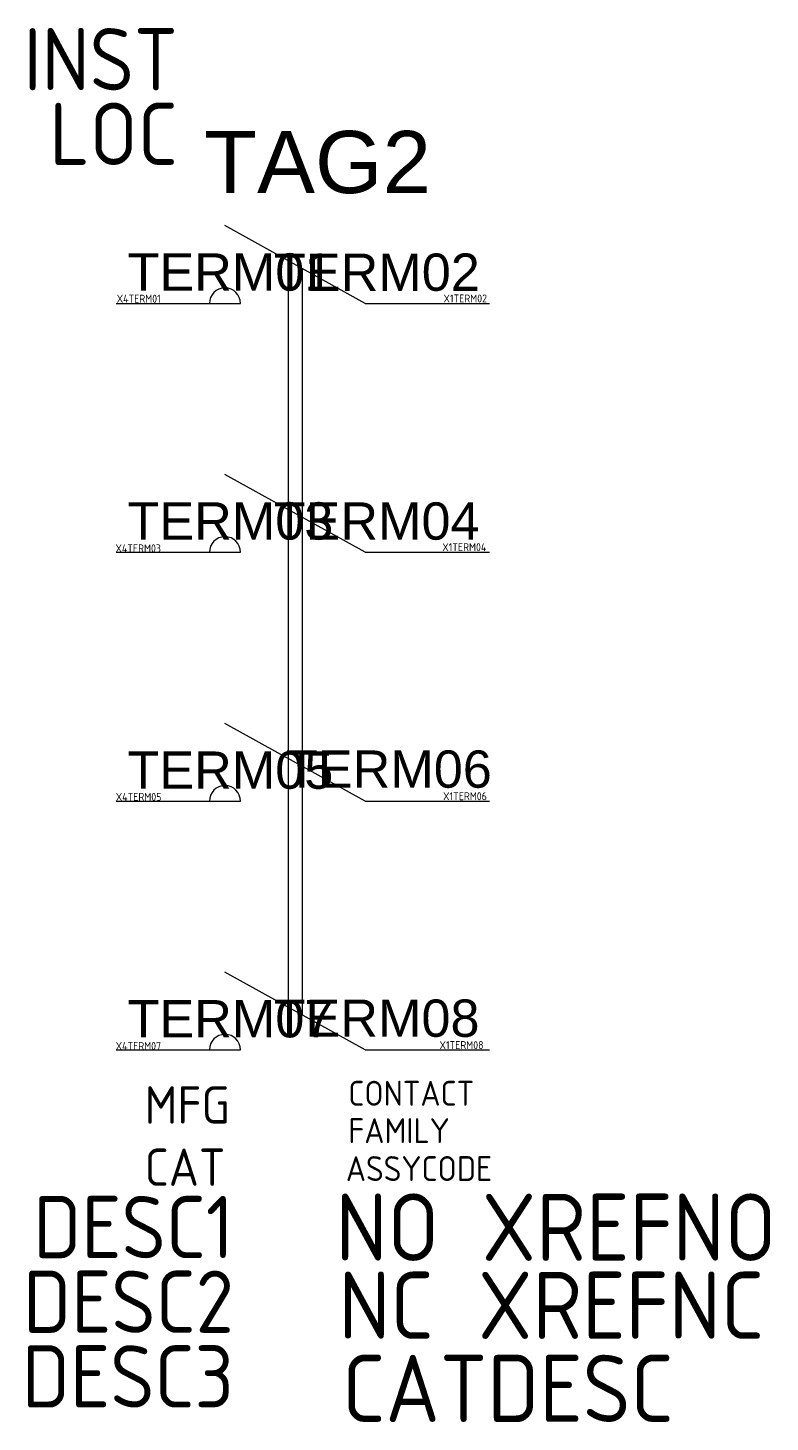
# Model space of a CAD drawing. Header units: millimetres. Extents: x -7 to 22.8, y -30 to 26.1.
import ezdxf
from ezdxf.enums import TextEntityAlignment as Align

# ---------------------------------------------------------------- set-up
doc = ezdxf.new("R2010")
doc.units = ezdxf.units.MM
doc.styles.get("Standard").update_dxf_attribs({"font": 'ARIAL.TTF'})
doc.styles.add('WD_IEC', font='ISOCP2.shx', dxfattribs={"width": 0.9, "height": 4})

msp = doc.modelspace()

# ---------------------------------------------------------------- linework, layer by layer
for p, q in [((6.5, 15), (0.875, 18.125)), ((3.414, 16.715), (3.412, -13.286)), ((3.977, 16.402), (3.974, -13.596)), ((-3.5, 15), (1.5, 15)), ((6.5, 15), (11.5, 15)), ((6.5, 5), (0.875, 8.125)), ((-3.5, 5), (1.5, 5)), ((6.5, 5), (11.5, 5)), ((6.5, -5), (0.875, -1.875)), ((-3.5, -5), (1.5, -5)), ((6.5, -5), (11.5, -5)), ((6.5, -15), (0.875, -11.875)), ((-3.5, -15), (1.5, -15)), ((6.5, -15), (11.5, -15))]:
    msp.add_line(p, q)
for centre in [(0.875, 15), (0.875, 5), (0.875, -5), (0.875, -15)]:
    msp.add_arc(centre, 0.625, 0, 180)

# ---------------------------------------------------------------- texts
at = {"style": 'WD_IEC', "flags": 1}
for tag, text, height, p in [('INST', '', 2.5, (-1.015, 23.564)), ('LOC', '', 2.5, (-1.015, 20.564)), ('X1TERM02', '', 0.32, (11.398, 15.039)), ('X1TERM04', '', 0.32, (11.369, 5.045)), ('X1TERM06', '', 0.32, (11.393, -4.962)), ('DESC1', '', 2.5, (1.233, -23.366)), ('NO', 'NO', 2.7, (9.485, -23.474)), ('DESC2', '', 2.5, (1.233, -26.366)), ('NC', 'NC', 2.7, (9.257, -26.61)), ('DESC3', '', 2.5, (1.233, -29.366))]:
    msp.add_attdef(tag, text=text, height=height, dxfattribs=at).set_placement(p, align=Align.RIGHT)
for tag, text, height, p in [('TAG2', 'K', 2.5, (9.15, 19.432)), ('TERM02', '2', 1.5, (11.109, 15.506)), ('TERM04', '4', 1.5, (11.098, 5.506)), ('TERM06', '6', 1.5, (11.592, -4.462)), ('TERM08', '8', 1.5, (11.097, -14.471))]:
    msp.add_attdef(tag, text=text, height=height).set_placement(p, align=Align.RIGHT)
for tag, p, s in [('TERM01', (-3.038, 15.512), '1'), ('TERM03', (-3.04, 5.508), '3'), ('TERM05', (-3.04, -4.504), '5'), ('TERM07', (-3.038, -14.494), '7')]:
    msp.add_attdef(tag, p, s, height=1.5)
for tag, p, s, height in [('X4TERM01', (-3.473, 15.03), '', 0.32), ('X4TERM03', (-3.522, 4.998), '', 0.32), ('X4TERM05', (-3.51, -4.99), '', 0.32), ('X4TERM07', (-3.515, -14.999), '', 0.32), ('X1TERM08', (9.491, -14.964), '', 0.32), ('CONTACT', (5.828, -17.24), 'NO', 1), ('MFG', (-2.35, -17.959), '', 1.5), ('FAMILY', (5.828, -18.74), 'MS_ACKO', 1), ('CAT', (-2.35, -20.459), '', 1.5), ('ASSYCODE', (5.731, -20.265), '', 1), ('XREFNO', (11.185, -23.474), '', 2.7), ('XREFNC', (11.033, -26.61), '', 2.7), ('CATDESC', (5.579, -29.948), '', 2.7)]:
    msp.add_attdef(tag, p, s, height=height, dxfattribs=at)

doc.saveas('drawing.dxf')
